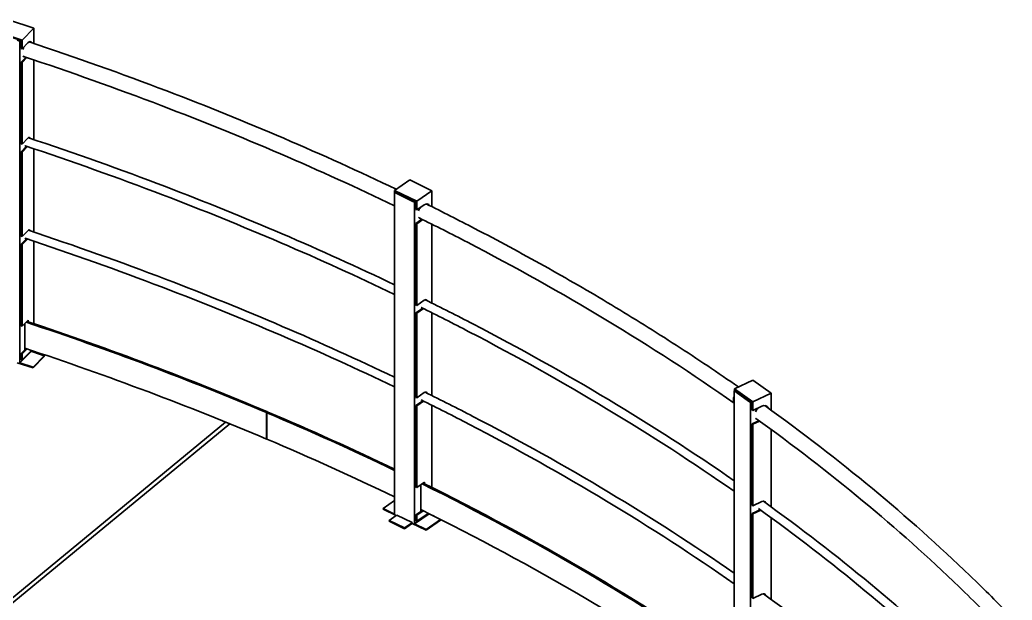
# Model space of a CAD drawing. Header units: millimetres. Extents: x 0 to 42050, y 0 to 29700.
# Drawn here: x 28141 to 29366, y 13933 to 14650 of the extents above; entities that cross this region are included whole.
import ezdxf

# ---------------------------------------------------------------- set-up
doc = ezdxf.new("R2010")
doc.units = ezdxf.units.MM
doc.header["$LTSCALE"] = 50
doc.layers.add('Visible', color=7, linetype='Continuous', lineweight=35)
doc.layers.add('Visible Narrow', color=7, linetype='Continuous', lineweight=18)

msp = doc.modelspace()

# ---------------------------------------------------------------- linework, layer by layer
at = {"layer": 'Visible'}
for p, q in [((28126.51, 14650.07), (28157.79, 14639.79)), ((28143.34, 14625.14), (28157.79, 14639.79)), ((28157.79, 14620.94), (28157.79, 14639.79)), ((28143.34, 14625.14), (28112.06, 14635.42)), ((28142.3, 14624.5), (28113.1, 14634.1)), ((28137.48, 14624.76), (28140.61, 14623.73)), ((28141.6, 14624.73), (28140.61, 14623.73)), ((28140.61, 14623.73), (28140.61, 14226.26)), ((28142.3, 14614.71), (28142.3, 14624.5)), ((28143.34, 14614.36), (28143.34, 14625.14)), ((28142.3, 14614.71), (28143.34, 14614.36)), ((28143.34, 14614.36), (28150.57, 14621.69)), ((28142.3, 14597.72), (28148.25, 14603.75)), ((28149.29, 14603.41), (28143.34, 14597.38)), ((28157.79, 14502.11), (28157.79, 14600.56)), ((28143.34, 14597.38), (28142.3, 14597.72)), ((28142.3, 14496.8), (28142.3, 14597.72)), ((28143.34, 14496.46), (28143.34, 14597.38)), ((28143.34, 14496.46), (28150.57, 14503.79)), ((28142.3, 14496.8), (28143.34, 14496.46)), ((28142.3, 14487.01), (28148.93, 14493.73)), ((28149.97, 14493.38), (28143.34, 14486.66)), ((28157.79, 14387.8), (28157.79, 14490.77)), ((28143.34, 14486.66), (28142.3, 14487.01)), ((28142.3, 14382.49), (28142.3, 14487.01)), ((28143.34, 14382.15), (28143.34, 14486.66)), ((28603.32, 14439.28), (28622.22, 14452.13)), ((28622.22, 14452.13), (28649.66, 14438.68)), ((28630.77, 14425.83), (28603.32, 14439.28)), ((28603.32, 14439.28), (28603.32, 14428.5)), ((28603.32, 14428.5), (28603.55, 14428.39)), ((28604.85, 14437.55), (28603.55, 14436.67)), ((28603.55, 14436.67), (28603.55, 14039.2)), ((28606.3, 14435.32), (28603.55, 14436.67)), ((28604.24, 14437.85), (28604.24, 14437.13)), ((28629.86, 14425.3), (28604.24, 14437.85)), ((28605.76, 14437.1), (28605.24, 14436.75)), ((28607.07, 14435.85), (28605.24, 14436.75)), ((28606.3, 14435.32), (28625.21, 14426.06)), ((28625.98, 14426.59), (28607.07, 14435.85)), ((28613.73, 14432.59), (28614.05, 14433.04)), ((28630.77, 14425.83), (28649.66, 14438.68)), ((28649.66, 14419.04), (28649.66, 14438.68)), ((28625.21, 14426.06), (28627.95, 14424.72)), ((28625.98, 14426.59), (28627.81, 14425.69)), ((28628.33, 14426.04), (28627.81, 14425.69)), ((28629.25, 14425.6), (28627.95, 14424.72)), ((28627.95, 14424.72), (28627.95, 14027.25)), ((28629.86, 14415.5), (28629.86, 14425.3)), ((28629.86, 14415.5), (28630.77, 14415.05)), ((28630.77, 14415.05), (28630.77, 14425.83)), ((28630.77, 14415.05), (28640.22, 14421.48)), ((28603.32, 14411.52), (28603.55, 14411.67)), ((28603.32, 14411.52), (28603.32, 14310.6)), ((28603.55, 14411.4), (28603.32, 14411.52)), ((28629.86, 14398.52), (28637.33, 14403.6)), ((28638.24, 14403.15), (28630.77, 14398.07)), ((28630.77, 14398.07), (28629.86, 14398.52)), ((28629.86, 14297.6), (28629.86, 14398.52)), ((28630.77, 14297.15), (28630.77, 14398.07)), ((28649.66, 14299.95), (28649.66, 14397.45)), ((28142.3, 14382.49), (28143.34, 14382.15)), ((28142.3, 14372.7), (28148.93, 14379.42)), ((28143.34, 14382.15), (28150.57, 14389.48)), ((28149.97, 14379.07), (28143.34, 14372.35)), ((28143.34, 14372.35), (28142.3, 14372.7)), ((28142.3, 14271.78), (28142.3, 14372.7)), ((28143.34, 14271.43), (28143.34, 14372.35)), ((28157.79, 14274.55), (28157.79, 14376.46)), ((28603.32, 14310.6), (28603.55, 14310.48)), ((28603.32, 14300.8), (28603.55, 14300.96)), ((28603.32, 14300.8), (28603.32, 14196.29)), ((28603.55, 14300.69), (28603.32, 14300.8)), ((28629.86, 14297.6), (28630.77, 14297.15)), ((28629.86, 14287.8), (28638.34, 14293.57)), ((28630.77, 14297.15), (28640.22, 14303.58)), ((28639.25, 14293.12), (28630.77, 14287.35)), ((28630.77, 14287.35), (28629.86, 14287.8)), ((28629.86, 14183.29), (28629.86, 14287.8)), ((28630.77, 14182.84), (28630.77, 14287.35)), ((28649.66, 14185.64), (28649.66, 14287.93)), ((28142.3, 14271.78), (28143.34, 14271.43)), ((28143.34, 14271.43), (28150.66, 14278.86)), ((28146.55, 14242.73), (28146.55, 14274.69)), ((28149.62, 14277.27), (28149.62, 14277.8)), ((28150.66, 14278.86), (28150.66, 14276.93)), ((28142.3, 14237.48), (28148.41, 14243.68)), ((28149.45, 14243.34), (28143.34, 14237.14)), ((28146.55, 14244.13), (28146.68, 14244.26)), ((28147.72, 14243.91), (28146.55, 14242.73)), ((28140.61, 14226.26), (28154.47, 14240.31)), ((28143.34, 14237.14), (28142.3, 14237.48)), ((28142.3, 14229.97), (28142.3, 14237.48)), ((28155.03, 14241.48), (28143.34, 14229.63)), ((28143.34, 14229.63), (28143.34, 14237.14)), ((28154.47, 14240.91), (28154.47, 14240.31)), ((28156.55, 14239.62), (28154.47, 14240.31)), ((28170.81, 14234.94), (28156.55, 14239.62)), ((28156.95, 14220.89), (28170.81, 14234.94)), ((28156.95, 14219.91), (28170.81, 14233.96)), ((28170.81, 14234.94), (28170.81, 14233.96)), ((28137.48, 14226.31), (28156.95, 14219.91)), ((28156.95, 14220.89), (28140.61, 14226.26)), ((28142.3, 14229.97), (28143.34, 14229.63)), ((28156.95, 14219.91), (28156.95, 14220.89)), ((28603.32, 14196.29), (28603.55, 14196.17)), ((29023.28, 14194.05), (29045.96, 14204.67)), ((29045.96, 14204.67), (29068.63, 14188.52)), ((28603.32, 14186.49), (28603.55, 14186.65)), ((28603.32, 14186.49), (28603.32, 14085.57)), ((28603.55, 14186.38), (28603.32, 14186.49)), ((28629.86, 14183.29), (28630.77, 14182.84)), ((28630.77, 14182.84), (28640.22, 14189.27)), ((29024.54, 14192.18), (29022.98, 14191.45)), ((29022.98, 14191.45), (29022.98, 13793.98)), ((29025.25, 14189.83), (29022.98, 14191.45)), ((29045.94, 14177.91), (29023.28, 14194.05)), ((29023.28, 14194.05), (29023.28, 14191.59)), ((29024.03, 14192.54), (29024.03, 14191.94)), ((29045.19, 14177.47), (29024.03, 14192.54)), ((29025.29, 14191.64), (29024.67, 14191.35)), ((29026.18, 14190.27), (29024.67, 14191.35)), ((29025.25, 14189.83), (29040.86, 14178.71)), ((29041.8, 14179.15), (29026.18, 14190.27)), ((29033.69, 14184.92), (29034.1, 14185.36)), ((29045.94, 14177.91), (29068.63, 14188.52)), ((29068.63, 14167.62), (29068.63, 14188.52)), ((28629.86, 14173.49), (28638.34, 14179.26)), ((28630.77, 14173.04), (28629.86, 14173.49)), ((28629.86, 14072.57), (28629.86, 14173.49)), ((28639.25, 14178.81), (28630.77, 14173.04)), ((28630.77, 14072.12), (28630.77, 14173.04)), ((28649.66, 14072.03), (28649.66, 14173.62)), ((29040.86, 14178.71), (29043.13, 14177.1)), ((29041.8, 14179.15), (29043.31, 14178.07)), ((29044.68, 14177.82), (29043.13, 14177.1)), ((29043.13, 14177.1), (29043.13, 13779.63)), ((29043.93, 14178.36), (29043.31, 14178.07)), ((29045.19, 14167.67), (29045.19, 14177.47)), ((29045.94, 14167.13), (29045.94, 14177.91)), ((29045.94, 14167.13), (29057.29, 14172.44)), ((28445.31, 14164.59), (28446.49, 14165.52)), ((28445.31, 14131.93), (28445.31, 14164.59)), ((28445.72, 14164.41), (28446.9, 14165.34)), ((28445.72, 14131.75), (28445.72, 14164.41)), ((28446.49, 14165.52), (28446.49, 14165.02)), ((29045.19, 14167.67), (29045.94, 14167.13)), ((29045.19, 14150.68), (29053.62, 14154.63)), ((29045.94, 14150.15), (29045.19, 14150.68)), ((29045.19, 14049.76), (29045.19, 14150.68)), ((29054.37, 14154.09), (29045.94, 14150.15)), ((29045.94, 14049.23), (29045.94, 14150.15)), ((29068.63, 14048.02), (29068.63, 14143.71)), ((28445.72, 14132.25), (28445.31, 14131.93)), ((28603.32, 14085.57), (28603.55, 14085.46)), ((28629.86, 14072.57), (28630.77, 14072.12)), ((28630.77, 14072.12), (28640.35, 14078.64)), ((28635.72, 14042.98), (28635.72, 14075.49)), ((28639.43, 14077.12), (28639.43, 14078.02)), ((28640.35, 14078.64), (28640.35, 14076.66)), ((28589.22, 14046.22), (28603.55, 14055.97)), ((28603.32, 14051.28), (28603.55, 14051.43)), ((28603.32, 14051.28), (28603.32, 14043.77)), ((28603.55, 14051.16), (28603.32, 14051.28)), ((29045.19, 14049.76), (29045.94, 14049.23)), ((29045.94, 14049.23), (29057.29, 14054.53)), ((28589.22, 14046.22), (28603.55, 14039.2)), ((28589.22, 14045.24), (28589.22, 14046.22)), ((28605.46, 14037.29), (28589.22, 14045.24)), ((28596.72, 14031.34), (28605.52, 14037.33)), ((28603.55, 14043.65), (28603.32, 14043.77)), ((28606.3, 14037.86), (28605.52, 14037.33)), ((28606.3, 14037.86), (28625.21, 14028.59)), ((28627.95, 14027.25), (28646.07, 14039.57)), ((28629.86, 14038.28), (28637.85, 14043.72)), ((28630.77, 14037.83), (28629.86, 14038.28)), ((28629.86, 14030.77), (28629.86, 14038.28)), ((28638.76, 14043.27), (28630.77, 14037.83)), ((28645.14, 14040.1), (28630.77, 14030.32)), ((28630.77, 14030.32), (28630.77, 14037.83)), ((28635.72, 14044.05), (28636.33, 14044.47)), ((28637.24, 14044.02), (28635.72, 14042.98)), ((28646.07, 14039.64), (28646.07, 14039.57)), ((28647.9, 14038.68), (28646.07, 14039.57)), ((28652.51, 14036.42), (28647.9, 14038.68)), ((29045.19, 14039.97), (29055.04, 14044.58)), ((29045.94, 14039.43), (29045.19, 14039.97)), ((29045.19, 13935.46), (29045.19, 14039.97)), ((29055.79, 14044.04), (29045.94, 14039.43)), ((29045.94, 13934.92), (29045.94, 14039.43)), ((28615.63, 14022.08), (28596.72, 14031.34)), ((28596.72, 14030.36), (28596.72, 14031.34)), ((28615.63, 14021.1), (28596.72, 14030.36)), ((28615.63, 14022.08), (28624.43, 14028.07)), ((28624.43, 14027.09), (28615.63, 14021.1)), ((28624.43, 14028.07), (28625.21, 14028.59)), ((28624.43, 14027.09), (28625.21, 14027.61)), ((28625.21, 14027.61), (28625.21, 14028.59)), ((28625.21, 14027.61), (28642.29, 14019.24)), ((28625.21, 14027.61), (28625.21, 14027.61)), ((28642.29, 14020.22), (28627.95, 14027.25)), ((28629.86, 14030.77), (28630.77, 14030.32)), ((28642.29, 14020.22), (28660.32, 14032.49)), ((28642.29, 14019.24), (28660.4, 14031.57)), ((28660.4, 14032.45), (28660.4, 14031.57)), ((29068.63, 13933.71), (29068.63, 14034.71)), ((28615.63, 14021.1), (28615.63, 14022.08)), ((28642.29, 14019.24), (28642.29, 14020.22)), ((29045.94, 13934.92), (29057.29, 13940.22)), ((29045.19, 13935.46), (29045.94, 13934.92))]:
    msp.add_line(p, q, dxfattribs=at)
at = {"layer": 'Visible', "color": 9, "true_color": 0xc0c0c0}
for p, q in [((26633.13, 12700.39), (28394.74, 14152.91)), ((28399.97, 14150.78), (26638.37, 12698.27))]:
    msp.add_line(p, q, dxfattribs=at)
at = {"layer": 'Visible'}
for centre, major_axis, ratio, start_param, end_param in [((28150.57, 14613.2), (3.25, 9.88), 0.4040148, 5.8939113, 6.9662263), ((28149.22, 14614.17), (3.25, 9.88), 0.4040148, 1.4425327, 1.7809422), ((28149.52, 14613.54), (3.25, 9.88), 0.4040148, 5.8950555, 6.1521866), ((28149.22, 14614.17), (-3.25, -9.88), 0.4040148, 5.868325, 6.4826036), ((28148.18, 14614.51), (-3.25, -9.88), 0.4040148, 0.1309987, 0.2012935), ((28150.57, 14498.89), (1.87, 5.7), 0.4040148, 5.811175, 6.9662263), ((28149.52, 14499.23), (1.87, 5.7), 0.4040148, 5.8127844, 6.0547892), ((28149.22, 14499.86), (-1.87, -5.7), 0.4040148, 6.0870653, 6.4543345), ((28639.21, 14414.09), (4.58, 9.34), 0.5282766, 1.4079999, 1.8456335), ((28640.22, 14412.99), (4.58, 9.34), 0.5282766, 5.8923916, 7.0309176), ((28639.3, 14413.44), (4.58, 9.34), 0.5282766, 5.89367, 6.190326), ((28639.21, 14414.09), (-4.58, -9.34), 0.5282766, 5.9330163, 6.4607818), ((28638.3, 14414.53), (-4.58, -9.34), 0.5282766, 0.0928593, 0.1798941), ((28150.57, 14384.58), (1.87, 5.7), 0.4040148, 5.811175, 6.9662263), ((28149.52, 14384.92), (1.87, 5.7), 0.4040148, 5.8127844, 6.0547892), ((28149.22, 14385.55), (-1.87, -5.7), 0.4040148, 6.0870653, 6.4543345), ((28640.22, 14298.68), (2.64, 5.39), 0.5282766, 5.8094003, 7.0309176), ((28639.21, 14299.78), (-2.64, -5.39), 0.5282766, 6.1517566, 6.4072217), ((28639.3, 14299.13), (2.64, 5.39), 0.5282766, 5.8111791, 6.1217602), ((26536.67, 12661.72), (-3227.8, 0), 0.5773503, 4.0797042, 4.1896239), ((26536.67, 12661.72), (-3229.8, 0), 0.5773503, 4.0797042, 4.1896271), ((26536.67, 12629.06), (-3227.8, 0), 0.5773503, 4.0797042, 4.1902275), ((28640.22, 14184.37), (2.64, 5.39), 0.5282766, 5.8094003, 7.0309176), ((28639.3, 14184.82), (2.64, 5.39), 0.5282766, 5.8111791, 6.1217602), ((29029.42, 14183.7), (-5.54, -7.91), 0.6301312, 5.0231981, 6.0782771), ((28639.21, 14185.47), (-2.64, -5.39), 0.5282766, 6.1517566, 6.4072217), ((29029.42, 14183.7), (4.8, 6.85), 0.6301312, 2.352744, 2.4655459), ((29056.65, 14165.13), (6.03, 8.47), 0.6343095, 1.4439291, 1.9411672), ((29057.29, 14163.94), (6.03, 8.47), 0.6343095, 5.8903291, 7.1264513), ((29056.53, 14164.48), (6.03, 8.47), 0.6343095, 5.8917875, 6.2128134), ((26536.67, 12661.72), (-3227.8, 0), 0.5773503, 4.0175439, 4.0795454), ((26536.67, 12661.72), (-3229.8, 0), 0.5773503, 4.0180599, 4.0795454), ((29056.65, 14165.13), (-6.03, -8.47), 0.6343095, 6.02855, 6.4262656), ((29055.89, 14165.67), (-6.03, -8.47), 0.6343095, 0.0703719, 0.1461952), ((26536.67, 12629.06), (-3227.8, 0), 0.5773503, 4.0174507, 4.0795454), ((26536.67, 12661.72), (-3227.8, 0), 0.5773503, 3.8331083, 4.0037307), ((26536.67, 12661.72), (-3229.8, 0), 0.5773503, 3.833856, 4.0037338), ((29056.65, 14050.82), (3.48, 4.89), 0.6343095, 1.643416, 1.722427), ((29057.29, 14049.64), (3.48, 4.89), 0.6343095, 5.8069996, 7.1264513), ((29056.53, 14050.17), (3.48, 4.89), 0.6343095, 5.8090063, 6.1610043), ((26536.67, 12629.06), (-3227.8, 0), 0.5773503, 3.8331083, 4.0044063), ((29056.65, 13936.51), (3.48, 4.89), 0.6343095, 1.643416, 1.722427), ((29057.29, 13935.33), (3.48, 4.89), 0.6343095, 5.8069996, 7.1264513), ((29056.53, 13935.86), (3.48, 4.89), 0.6343095, 5.8090063, 6.1610043)]:
    msp.add_ellipse(centre, major_axis=major_axis, ratio=ratio, start_param=start_param, end_param=end_param, dxfattribs=at)
for points, knots in [([(28152.07, 14622.84), (28209.78, 14603.65), (28266.48, 14583.42), (28420.2, 14524.72), (28514.84, 14484.13), (28605.39, 14440.68)], [4.72496974, 4.72496974, 4.72496974, 4.72496974, 4.78669239, 4.78669239, 4.89574298, 4.89574298, 4.89574298, 4.89574298]), ([(28145.24, 14604.75), (28202.95, 14585.57), (28259.62, 14565.36), (28415.2, 14505.95), (28511.53, 14464.51), (28603.55, 14420.12)], [4.72470705, 4.72470705, 4.72470705, 4.72470705, 4.78669239, 4.78669239, 4.89838034, 4.89838034, 4.89838034, 4.89838034]), ([(28151.2, 14504.31), (28208.69, 14485.18), (28265.16, 14465.03), (28418.49, 14406.48), (28512.95, 14365.97), (28603.32, 14322.61)], [4.72513972, 4.72513972, 4.72513972, 4.72513972, 4.78669239, 4.78669239, 4.89565795, 4.89565795, 4.89565795, 4.89565795]), ([(28146.98, 14494.38), (28204.61, 14475.21), (28261.21, 14455.02), (28416.07, 14395.88), (28511.82, 14354.74), (28603.32, 14310.68)], [4.72484632, 4.72484632, 4.72484632, 4.72484632, 4.78669239, 4.78669239, 4.89753585, 4.89753585, 4.89753585, 4.89753585]), ([(28642.6, 14422.55), (28662.71, 14412.6), (28682.6, 14402.51), (28731.4, 14377.15), (28760.05, 14361.71), (28816.42, 14330.19), (28844.16, 14314.11), (28898.59, 14281.39), (28925.3, 14264.73), (28977.57, 14230.93), (29003.15, 14213.77), (29028.18, 14196.35)], [4.91077634, 4.91077634, 4.91077634, 4.91077634, 4.9352992, 4.9352992, 4.9715836, 4.9715836, 5.00796237, 5.00796237, 5.04433969, 5.04433969, 5.08061977, 5.08061977, 5.08061977, 5.08061977]), ([(28633.82, 14405.34), (28653.88, 14395.41), (28673.74, 14385.35), (28811.58, 14313.7), (28921.85, 14247.21), (29022.98, 14176.41)], [4.91068884, 4.91068884, 4.91068884, 4.91068884, 4.9352992, 4.9352992, 5.08346712, 5.08346712, 5.08346712, 5.08346712]), ([(28146.98, 14380.07), (28204.61, 14360.9), (28261.21, 14340.71), (28416.07, 14281.57), (28511.82, 14240.43), (28603.32, 14196.37)], [4.72484632, 4.72484632, 4.72484632, 4.72484632, 4.78669239, 4.78669239, 4.89753585, 4.89753585, 4.89753585, 4.89753585]), ([(28151.2, 14390), (28208.69, 14370.87), (28265.16, 14350.72), (28418.49, 14292.17), (28512.95, 14251.66), (28603.32, 14208.3)], [4.72513972, 4.72513972, 4.72513972, 4.72513972, 4.78669239, 4.78669239, 4.89565795, 4.89565795, 4.89565795, 4.89565795]), ([(28636.23, 14294.61), (28656.14, 14284.76), (28675.85, 14274.76), (28812.75, 14203.6), (28922.36, 14137.59), (29022.98, 14067.33)], [4.9108982, 4.9108982, 4.9108982, 4.9108982, 4.9352992, 4.9352992, 5.08227121, 5.08227121, 5.08227121, 5.08227121]), ([(28641.29, 14304.11), (28661.17, 14294.27), (28680.84, 14284.29), (28815.71, 14214.19), (28923.64, 14149.39), (29022.98, 14080.44)], [4.91101443, 4.91101443, 4.91101443, 4.91101443, 4.9352992, 4.9352992, 5.07928937, 5.07928937, 5.07928937, 5.07928937]), ([(28641.29, 14189.8), (28661.17, 14179.96), (28680.84, 14169.98), (28815.71, 14099.88), (28923.64, 14035.08), (29022.98, 13966.13)], [4.91101443, 4.91101443, 4.91101443, 4.91101443, 4.9352992, 4.9352992, 5.07928937, 5.07928937, 5.07928937, 5.07928937]), ([(28636.23, 14180.3), (28656.14, 14170.45), (28675.85, 14160.45), (28812.75, 14089.29), (28922.36, 14023.28), (29022.98, 13953.02)], [4.9108982, 4.9108982, 4.9108982, 4.9108982, 4.9352992, 4.9352992, 5.08227121, 5.08227121, 5.08227121, 5.08227121]), ([(29060.85, 14173.23), (29153.43, 14106.67), (29238.15, 14036.41), (29332.07, 13945.9), (29349.44, 13928.53), (29366.34, 13910.99)], [4.35265865, 4.35265865, 4.35265865, 4.35265865, 4.48947876, 4.48947876, 4.52159246, 4.52159246, 4.52159246, 4.52159246]), ([(29049.88, 14157.33), (29141.65, 14091.33), (29225.55, 14021.73), (29319.97, 13930.72), (29338.58, 13912.06), (29356.62, 13893.22)], [4.35281131, 4.35281131, 4.35281131, 4.35281131, 4.48947876, 4.48947876, 4.52428325, 4.52428325, 4.52428325, 4.52428325]), ([(29058.99, 14054.99), (29151.17, 13988.67), (29235.51, 13918.7), (29326.73, 13830.79), (29341.86, 13815.74), (29356.62, 13800.57)], [4.35297167, 4.35297167, 4.35297167, 4.35297167, 4.48947876, 4.48947876, 4.51739249, 4.51739249, 4.51739249, 4.51739249]), ([(29052.87, 14046.14), (29144.6, 13980.13), (29228.49, 13910.53), (29321.89, 13820.51), (29339.51, 13802.88), (29356.62, 13785.1)], [4.35305171, 4.35305171, 4.35305171, 4.35305171, 4.48947876, 4.48947876, 4.52230258, 4.52230258, 4.52230258, 4.52230258]), ([(29058.99, 13940.68), (29151.17, 13874.36), (29235.51, 13804.39), (29326.73, 13716.48), (29341.86, 13701.43), (29356.62, 13686.26)], [4.35297167, 4.35297167, 4.35297167, 4.35297167, 4.48947876, 4.48947876, 4.51739249, 4.51739249, 4.51739249, 4.51739249])]:
    msp.add_open_spline(points, degree=3, knots=knots, dxfattribs=at)
at = {"layer": 'Visible Narrow'}
for p, q in [((28607.07, 14435.85), (28606.3, 14435.32)), ((28625.21, 14426.06), (28625.98, 14426.59)), ((29026.18, 14190.27), (29025.25, 14189.83)), ((29040.86, 14178.71), (29041.8, 14179.15)), ((28624.43, 14027.09), (28624.43, 14028.07))]:
    msp.add_line(p, q, dxfattribs=at)

doc.saveas('drawing.dxf')
